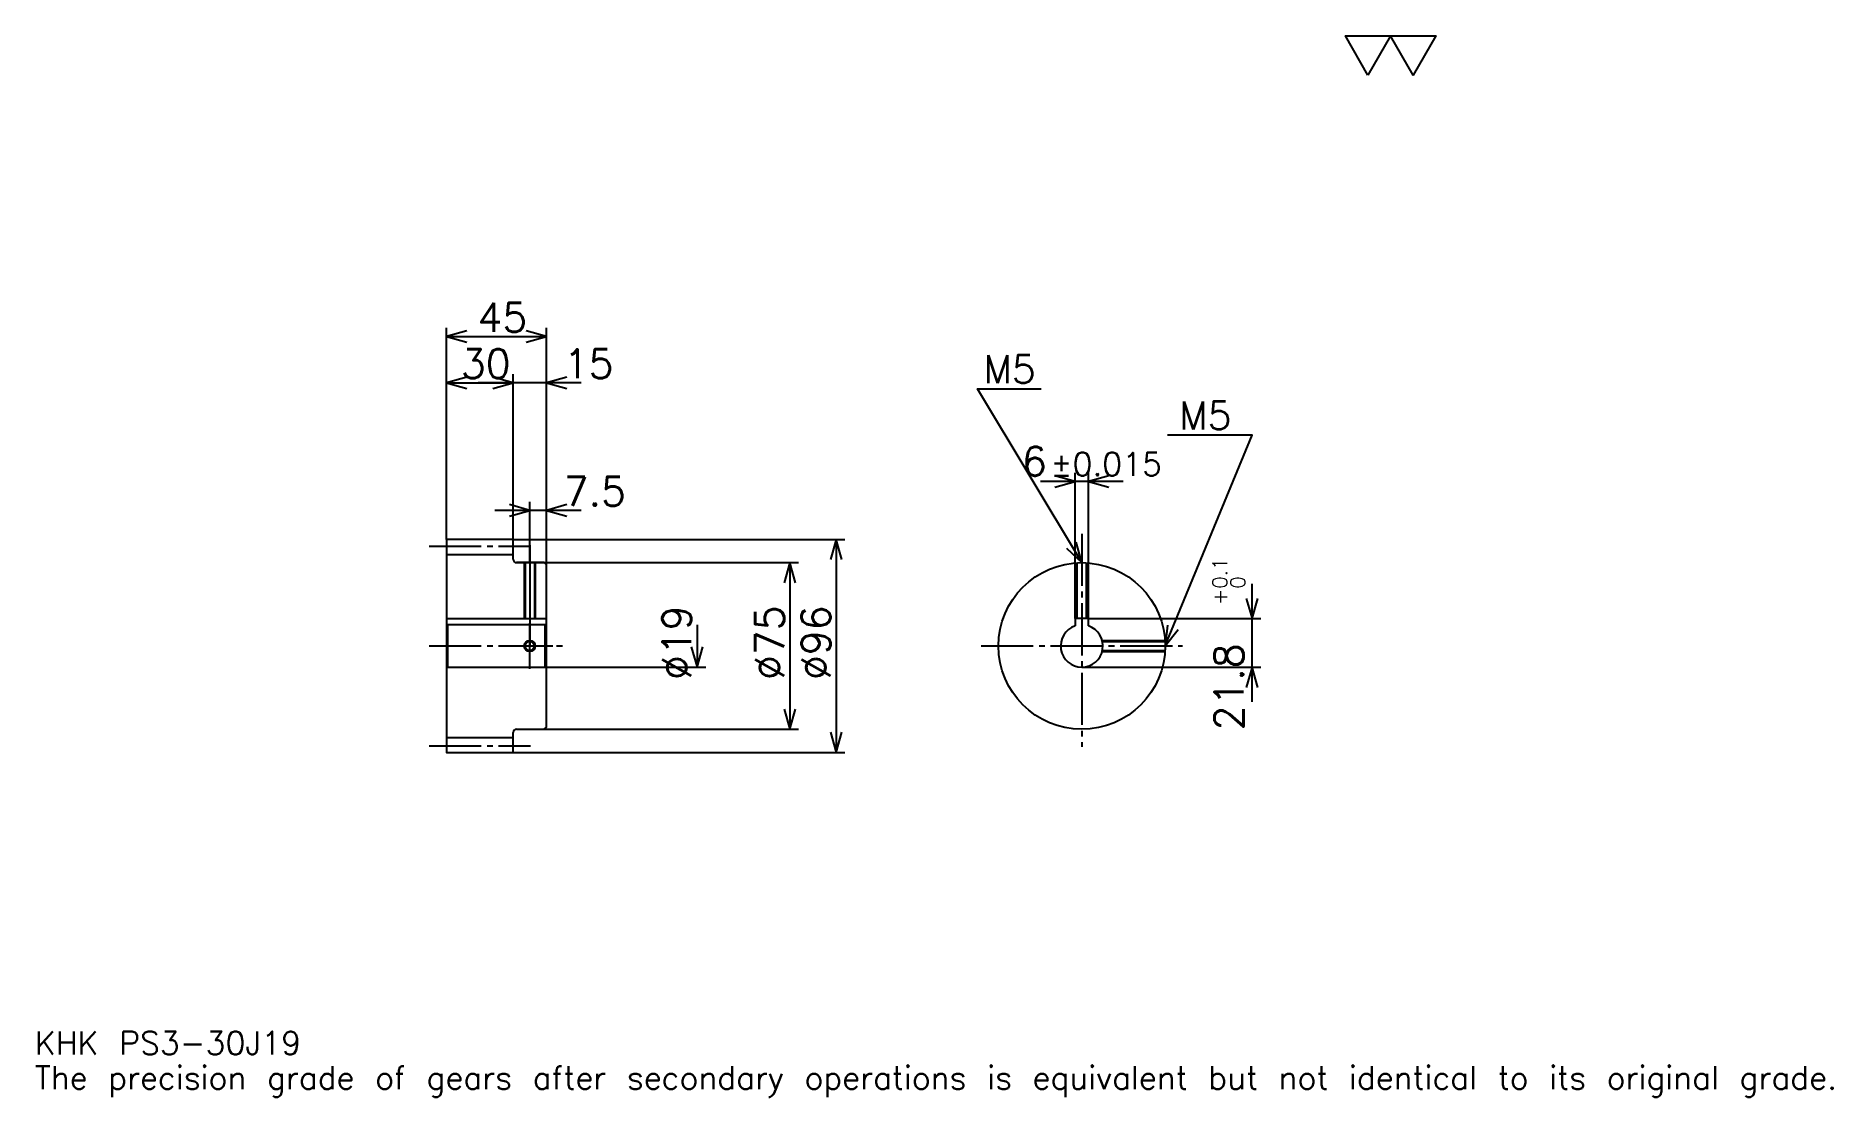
# Model space of a CAD drawing. Extents: x 27 to 835, y 10 to 487.
import ezdxf

# ---------------------------------------------------------------- set-up
doc = ezdxf.new("R2010")
doc.units = 0
doc.linetypes.add('DASHDOT', pattern=[31.304349, 23.478261, -2.608696, 2.608696, -2.608696])
doc.layers.get('0').update_dxf_attribs({"linetype": 'CONTINUOUS'})
doc.layers.add('DASHDOT', color=6, linetype='DASHDOT')
doc.styles.add('KANJI', font='TXT', dxfattribs={"bigfont": 'BIGFONT'})

msp = doc.modelspace()

# ---------------------------------------------------------------- linework, layer by layer
at = {"color": 5}
for p, q in [((211.304337, 260.608704), (211.304337, 355.82608)), ((211.304337, 351.913025), (256.304321, 351.913025)), ((256.304321, 260.608704), (256.304321, 355.82608)), ((241.304337, 260.608704), (241.304337, 334.956512)), ((211.304337, 331.043457), (241.304337, 331.043457)), ((271.956512, 331.043457), (225.652161, 331.043457)), ((515.934753, 286.630432), (478.630432, 286.630432)), ((494.282593, 224.908691), (494.282593, 290.543457)), ((500.282593, 224.908691), (500.282593, 290.543457)), ((248.804337, 260.608704), (248.804337, 277.565216)), ((271.956512, 273.652161), (233.152161, 273.652161)), ((211.304337, 260.508698), (211.304337, 260.608704)), ((241.20433, 260.608704), (256.304321, 260.608704)), ((241.304337, 260.508698), (241.304337, 260.608704)), ((248.804337, 250.108688), (248.804337, 260.608704)), ((248.804337, 250.108688), (248.804337, 260.608704)), ((256.304321, 260.608704), (390.652161, 260.608704)), ((256.304321, 249.108688), (256.304321, 260.608704)), ((386.739136, 260.608704), (386.739136, 164.608688)), ((242.804337, 250.108688), (256.304321, 250.108688)), ((256.304321, 250.108688), (369.782593, 250.108688)), ((365.869568, 250.108688), (365.869568, 175.108688)), ((573.913025, 187.456512), (573.913025, 240.560867)), ((324.130432, 222.108688), (324.130432, 203.108688)), ((500.282593, 224.908691), (577.826111, 224.908691)), ((256.304321, 203.108688), (328.043457, 203.108688)), ((497.282593, 203.108688), (577.826111, 203.108688)), ((242.804337, 175.108688), (256.304321, 175.108688)), ((256.304321, 175.108688), (369.782593, 175.108688)), ((241.20433, 164.608688), (256.304321, 164.608688)), ((256.304321, 164.608688), (390.652161, 164.608688))]:
    msp.add_line(p, q, dxfattribs=at)
at = {"color": 4}
for p, q in [((211.304337, 253.858688), (241.304337, 253.858688)), ((211.304337, 224.908691), (256.304321, 224.908691)), ((211.804337, 222.108688), (211.804337, 203.108688)), ((255.804337, 222.108688), (256.304321, 222.608688)), ((255.804337, 203.108688), (256.304321, 202.608688)), ((211.304337, 171.358688), (241.304337, 171.358688))]:
    msp.add_line(p, q, dxfattribs=at)
at = {"color": 7}
msp.add_lwpolyline([(626.086975, 469.565216), (615.913086, 487.200012), (656.608704, 487.200012), (646.434814, 469.565216), (636.260864, 487.200012), (626.086975, 469.565216)], dxfattribs=at)
at = {"color": 5}
for points in [[(220.434769, 354.521729), (211.304337, 351.913025), (220.434769, 349.304352)], [(247.173904, 349.304352), (256.304321, 351.913025), (247.173904, 354.521729)], [(220.434769, 333.652161), (211.304337, 331.043457), (220.434769, 328.434784)], [(232.173904, 328.434784), (241.304337, 331.043457), (232.173904, 333.652161)], [(232.173904, 328.434784), (241.304337, 331.043457), (232.173904, 333.652161)], [(265.434784, 333.652161), (256.304321, 331.043457), (265.434784, 328.434784)], [(497.282593, 250.108688), (450.32608, 328.369568), (479.021729, 328.369568)], [(534.782593, 212.608688), (573.913025, 307.5), (535.826111, 307.5)], [(485.152161, 284.021729), (494.282593, 286.630432), (485.152161, 289.239136)], [(509.413025, 289.239136), (500.282593, 286.630432), (509.413025, 284.021729)], [(239.673904, 271.043457), (248.804337, 273.652161), (239.673904, 276.260864)], [(265.434784, 276.260864), (256.304321, 273.652161), (265.434784, 271.043457)], [(389.347809, 251.478256), (386.739136, 260.608704), (384.130432, 251.478256)], [(490.348083, 256.595825), (497.282593, 250.108688), (494.82196, 259.280151)], [(368.478241, 240.978256), (365.869568, 250.108688), (363.260864, 240.978256)], [(571.304321, 234.039124), (573.913025, 224.908691), (576.521729, 234.039124)], [(535.851685, 222.044113), (534.782593, 212.608688), (540.67511, 220.055084)], [(321.521729, 212.23912), (324.130432, 203.108688), (326.739136, 212.23912)], [(576.521729, 193.978256), (573.913025, 203.108688), (571.304321, 193.978256)], [(363.260864, 184.23912), (365.869568, 175.108688), (368.478241, 184.23912)], [(384.130432, 173.73912), (386.739136, 164.608688), (389.347809, 173.73912)]]:
    msp.add_lwpolyline(points, dxfattribs=at)
at = {"color": 4}
for points in [[(241.304337, 251.608688), (241.304337, 260.508698), (241.20433, 260.608704), (211.404343, 260.608704), (211.304337, 260.508698), (211.304337, 202.608688)], [(242.804337, 175.108688), (255.304337, 175.108688), (256.304321, 176.108688), (256.304321, 249.108688), (255.304337, 250.108688), (242.804337, 250.108688)], [(246.304337, 250.108688), (246.304337, 224.908691)], [(246.739334, 250.108688), (246.739334, 224.908691)], [(250.869339, 250.108688), (250.869339, 224.908691)], [(251.304337, 250.108688), (251.304337, 224.908691)], [(494.782593, 224.908691), (494.782593, 250.025269)], [(495.21759, 224.908691), (495.21759, 250.051788)], [(499.347595, 224.908691), (499.347595, 250.051788)], [(499.782593, 224.908691), (499.782593, 250.025269)], [(211.304337, 202.608688), (211.804337, 203.108688), (255.804337, 203.108688), (255.804337, 222.108688), (211.804337, 222.108688), (211.304337, 222.608688)], [(500.282593, 221.622559), (500.282593, 224.908691), (494.282593, 224.908691), (494.282593, 221.622559)], [(506.447754, 215.108688), (534.699158, 215.108688)], [(506.555481, 214.673691), (534.725708, 214.673691)], [(506.555481, 210.543686), (534.725708, 210.543686)], [(211.304337, 202.608688), (211.304337, 164.708679), (211.404343, 164.608688), (241.20433, 164.608688), (241.304337, 164.708679), (241.304337, 173.608688)], [(506.447754, 210.108688), (534.699158, 210.108688)]]:
    msp.add_lwpolyline(points, dxfattribs=at)
for centre, radius in [((497.282593, 212.608688), 37.5), ((248.804337, 212.608688), 2.065)]:
    msp.add_circle(centre, radius, dxfattribs=at)
at = {"color": 7}
msp.add_circle((248.804337, 212.608688), 2.5, dxfattribs=at)
at = {"color": 4}
for centre, radius, start, end in [((242.804337, 251.608688), 1.5, 180, 270), ((497.282593, 212.608688), 9.5, 108.408480326, 71.591519674), ((242.804337, 173.608688), 1.5, 90, 180)]:
    msp.add_arc(centre, radius, start, end, dxfattribs=at)
at = {"layer": 'DASHDOT', "color": 7}
for p, q in [((497.282593, 263.152161), (497.282593, 167.282593)), ((203.478256, 257.608704), (249.130432, 257.608704)), ((248.804337, 250.108688), (248.804337, 212.608688)), ((203.478256, 212.608688), (264.130432, 212.608688)), ((451.956512, 212.608688), (542.608704, 212.608688)), ((203.478256, 167.608688), (249.130432, 167.608688))]:
    msp.add_line(p, q, dxfattribs=at)
for points in [[(248.804337, 257.934784), (248.804337, 217.082596)], [(248.804337, 202.282608), (248.804337, 222.934769)], [(238.478241, 212.608688), (259.130432, 212.608688)]]:
    msp.add_lwpolyline(points, dxfattribs=at)

# ---------------------------------------------------------------- texts
at = {"color": 7, "style": 'KANJI'}
for s, height, p in [('45', 13.043478, (225.32608, 354)), ('30', 13.043478, (217.82608, 333.130432)), ('15', 13.043478, (264.130432, 333.130432)), ('M5', 12.52174, (452.934753, 330.978271)), ('M5', 12.52174, (541.043457, 310.108704)), ('6', 13.043478, (470.358276, 289.239136)), ('%%p0.015', 10.434783, (483.269714, 289.239136)), ('7.5', 13.043478, (264.130432, 275.739136)), ('KHK PS3-30J19', 10.434783, (26.086956, 28.695652)), ('The precision grade of gears after secondary operations is equivalent but not identical to its original grade.', 10.434783, (26.086956, 13.043478))]:
    msp.add_text(s, height=height, dxfattribs=at).set_placement(p)
for s, height, p in [('0.1', 6.521739, (562.695679, 238.398743)), ('0', 6.521739, (570.782593, 238.398743)), ('+', 6.521739, (562.695679, 231.094391)), ('%%c19', 13.043478, (321.521729, 197.282608)), ('%%c75', 13.043478, (363.260864, 197.282593)), ('%%c96', 13.043478, (384.130432, 197.282593)), ('21.8', 13.043478, (570, 174.637054))]:
    msp.add_text(s, height=height, rotation=90, dxfattribs=at).set_placement(p)

doc.saveas('drawing.dxf')
